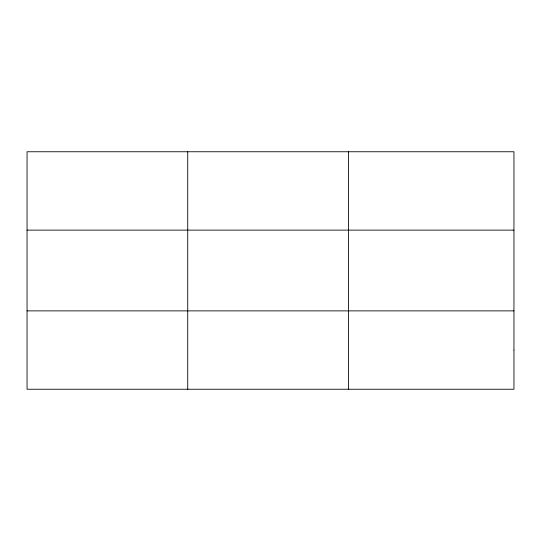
<?xml version="1.0" encoding="UTF-8"?>
<svg xmlns="http://www.w3.org/2000/svg" width="541" height="541" viewBox="0 0 541 541"><rect width="100%" height="100%" fill="white"/><g stroke="black" fill="none" stroke-linecap="round" stroke-linejoin="round"><path stroke-width="0.81" d="M187.727 389.243L187.727 151.757M348.404 389.243L348.404 151.757M27.05 230.128L513.95 230.128M27.05 310.872L513.95 310.872M513.95 350.054L513.95 389.243L27.05 389.243L27.05 151.757L513.95 151.757L513.95 350.054"/></g></svg>
